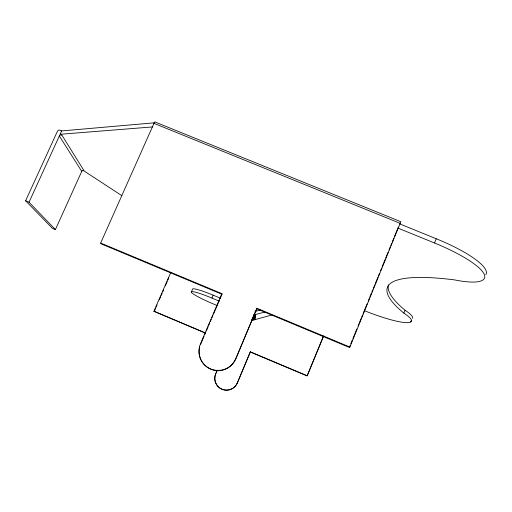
<?xml version="1.0" encoding="UTF-8"?>
<svg xmlns="http://www.w3.org/2000/svg" width="512" height="512" viewBox="0 0 512 512"><rect width="100%" height="100%" fill="white"/><g stroke="black" fill="none" stroke-linecap="round" stroke-linejoin="round"><path stroke-width="0.77" d="M251.75 319.808L252.16 319.866L252.333 318.419M252.16 319.866L252.57 319.904L252.928 317.018M252.57 319.904L252.979 319.917L253.446 316.307M252.979 319.917L253.395 319.91L254.067 314.854L264.928 312.045M253.395 319.91L253.805 319.878L254.502 314.822M253.805 319.878L254.214 319.827L254.931 314.765M254.214 319.827L254.618 319.75L255.354 314.682M254.618 319.75L254.976 319.661L255.731 314.592M217.203 370.144L215.75 373.894A11.731 11.699 -87.5 0 0 221.965 389.28A11.731 11.699 -87.5 0 0 237.306 383.027L250.349 351.821L307.27 375.776L323.674 335.878M199.738 346.925A19.053 19.014 -34.9 0 0 212.064 369.696A19.053 19.014 -34.9 0 0 235.712 359.021L256.941 308.275L349.882 347.053L400.806 221.696L155.123 122.016A2.291 0.461 -69 0 0 153.997 123.354L100.659 243.066L101.344 243.936L221.971 294.278L220.09 298.682M398.266 227.085L398.106 227.59M364.461 310.688A45.76 7.418 21.7 0 0 410.63 321.978L411.2 320.57M410.63 321.978A45.837 7.437 21.7 0 0 403.866 313.133L405.037 310.221A261.082 45.926 18.8 0 1 388.442 284.941M403.866 313.133A261.19 45.088 18.8 0 1 454.355 279.859A65.357 14.874 20.7 0 0 482.554 280.186A66.528 15.168 20.7 0 0 434.502 242.976L436.205 238.733L399.872 223.974M256.858 308.832L349.331 347.424L350.234 345.21M350.835 343.731L352.339 340.045M352.941 338.566L356.845 328.973M358.048 326.022L358.95 323.808M359.552 322.33L361.056 318.637M361.658 317.165L362.56 314.95M363.162 313.472L367.066 303.878M368.269 300.928L369.171 298.714M369.773 297.235L371.277 293.549M371.872 292.07L372.774 289.856M373.376 288.378L374.88 284.691M375.482 283.213L377.888 277.312M378.49 275.834L379.386 273.619M380.589 270.669L381.491 268.454M382.093 266.976L385.101 259.597M385.702 258.118L388.102 252.218M389.005 250.003L390.208 247.053M390.81 245.574L391.712 243.36M392.314 241.882L393.818 238.195M394.413 236.717L397.722 228.602M250.317 352.032L307.066 375.917L323.354 336.294M237.306 383.027L250.349 351.821M235.712 359.021L256.941 308.275M216.064 373.158L217.312 370.214M217.594 305.715L213.242 303.898A23.206 2.432 23.1 0 1 191.27 292.07A23.206 2.432 23.1 0 1 211.923 298.061L213.158 295.162L220.474 298.214M235.693 358.707A19.149 19.104 -34.4 0 1 210.586 368.934A19.149 19.104 -34.4 0 1 200.461 343.846L221.882 293.645L100.659 243.066M204.102 336.147L200.659 344.23L200.461 343.846M204.73 334.682L205.67 332.474M206.298 331.008L208.179 326.598M208.806 325.133L209.747 322.925M210.374 321.459L211.315 319.251M211.942 317.786L212.883 315.578M213.51 314.112L219.462 300.154M191.29 292.141L192.506 289.318A23.2 2.502 23.1 0 1 213.158 295.162M205.408 333.133L153.92 311.245L170.771 272.48M154.182 311.578L155.456 308.64M156.09 307.174L157.05 304.973M159.277 299.84L160.55 296.909M161.19 295.443L162.144 293.242M162.784 291.776L163.738 289.574M165.331 285.907L167.245 281.51M167.885 280.045L168.838 277.843M61.645 130.931L59.936 130.227A1.856 1.779 -22.3 0 0 57.459 131.213L25.6 200.768L52.39 228.333L55.405 229.594L81.741 171.379A1.626 1.568 -22.9 0 1 83.91 170.515L61.818 134.995L60.102 134.291L61.645 130.931L154.534 122.803M55.405 229.594L29.043 202.202L59.334 135.974A1.856 1.786 -22.4 0 1 61.818 134.995M349.331 347.424L349.882 347.053M254.912 311.533L260.275 310.048M254.976 319.661L271.904 314.97M60.102 134.291L152.704 126.912M253.638 314.861L254.067 314.854M153.997 123.354L400.243 223.379M398.15 228.192L434.502 242.976M25.6 200.768L29.043 202.202M211.923 298.061L219.245 301.12M153.92 311.245L205.306 332.864M83.078 170.336L121.824 195.642M59.334 135.974L81.741 171.379M221.882 293.645L221.971 294.278M405.037 310.221A45.818 7.578 21.7 0 1 412.576 318.387M436.205 238.733A66.496 15.443 20.6 0 1 485.798 274.669M237.299 382.906A11.77 11.738 -87.4 0 1 221.914 389.184A11.77 11.738 -87.4 0 1 215.68 373.747"/></g></svg>
